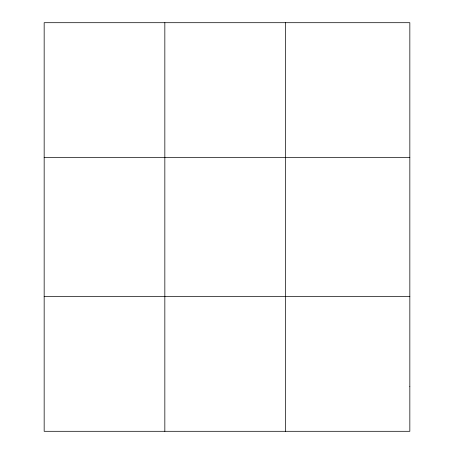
<?xml version="1.0" encoding="UTF-8"?>
<svg xmlns="http://www.w3.org/2000/svg" width="454" height="454" viewBox="0 0 454 454"><rect width="100%" height="100%" fill="white"/><g stroke="black" fill="none" stroke-linecap="round" stroke-linejoin="round"><path stroke-width="0.68" d="M164.836 22.7L164.836 431.3M285.509 22.7L285.509 431.3M44.163 157.538L409.837 157.538M44.163 296.462L409.837 296.462M409.837 386.354L409.837 431.3L44.163 431.3L44.163 22.7L409.837 22.7L409.837 386.354"/></g></svg>
